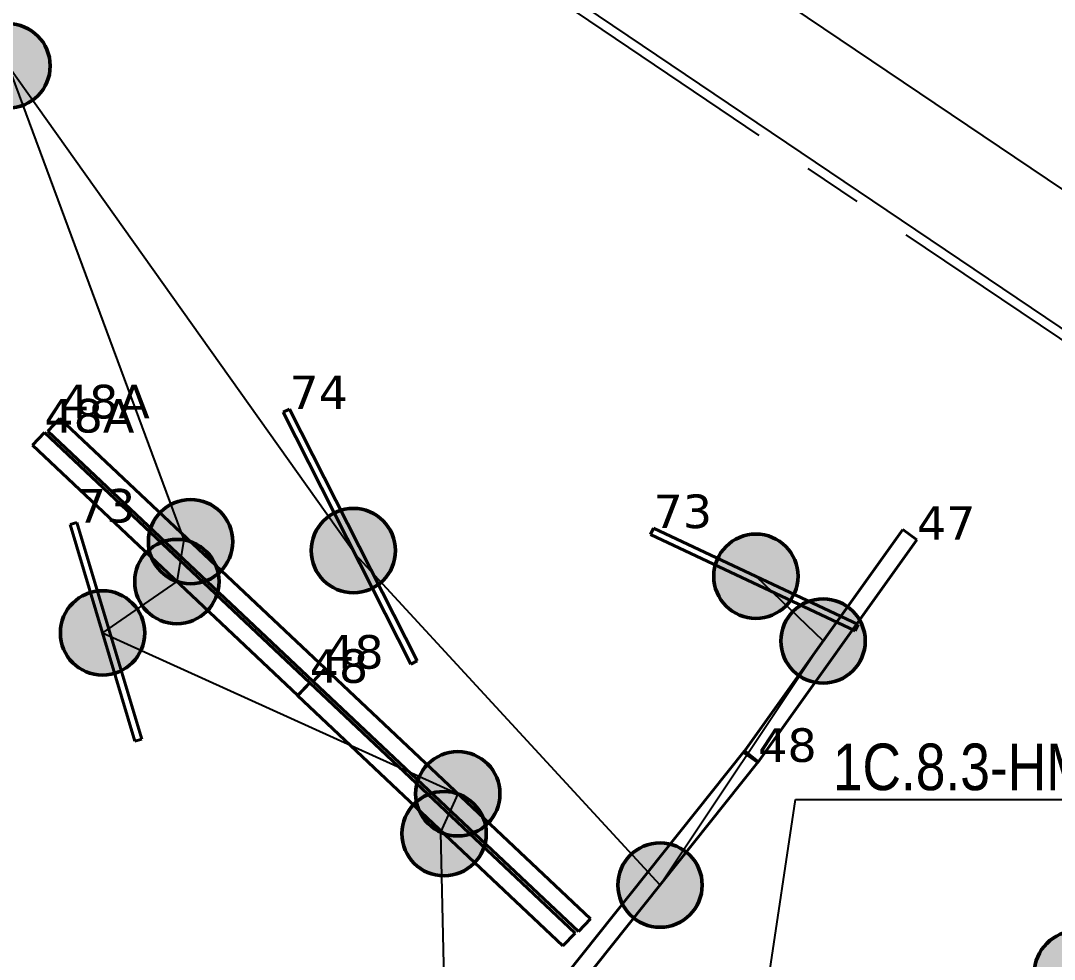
# Model space of a CAD drawing. Header units: millimetres. Extents: x -243740 to 150609, y -473655 to -165121.
# Drawn here: x 24965 to 30513, y -316463 to -311424 of the extents above; entities that cross this region are included whole.
import ezdxf
from ezdxf import colors
from ezdxf.entities.mleader import LeaderData, LeaderLine
from ezdxf.math import Vec2, Vec3

# ---------------------------------------------------------------- set-up
doc = ezdxf.new("R2010")
doc.units = ezdxf.units.MM
doc.linetypes.add('Линия сетки', pattern=[22.225, 12.7, -3.175, 3.175, -3.175])
for name, color, linetype, lineweight in [('0_Авт.', 255, 'Continuous', 5), ('_освещение_dali', 3, 'Continuous', 50), ('DALLI', 6, 'TRAY', 30), ('DLX_FL1_LUM 122', 1, 'Continuous', 40), ('DLX_FL1_LUM 222', 5, 'Continuous', 40), ('DLX_LUM 12', 5, 'Continuous', 40), ('DLX_LUM 4', 5, 'Continuous', 40), ('DLX_LUM 6', 5, 'Continuous', 40)]:
    doc.layers.add(name, color=color, linetype=linetype, lineweight=lineweight)
doc.layers.add('_Гр.ЩД-1C.10.4.I9.7', color=6, linetype='Continuous')
doc.layers.add('_Гр.ЩД-1В.5.3.I4.1', color=6, linetype='Continuous')
doc.styles.add('ELine', font='txt.shx')
doc.styles.get("Standard").update_dxf_attribs({"font": 'ARIALN.TTF'})
doc.styles.add('TableTextStyle', font='')
doc.styles.get('TableTextStyle').set_extended_font_data('VERDANA.TTF')
doc.linetypes.add('TRAY', pattern='A,12.119257,["_",ELine,S=4.5,R=90,X=0,Y=-1.555839],0.750382,["_",ELine,S=4.5,R=0,X=0,Y=-0.805849],1.314849,["_",ELine,S=4.5,R=0,X=0,Y=-0.805849],2.250029,["_",ELine,S=4.5,R=90,X=0,Y=-1.555839],13.565483', length=30)
doc.linetypes.add('Truba', pattern='A,3e-05,[4,MSH_7,S=1,R=0,X=0,Y=0],-3.022072', length=3.022102)

# ---------------------------------------------------------------- blocks, each defined once
blk = doc.blocks.new('A$C0249faeb')
at = {"layer": 'DALLI', "color": 0, "linetype": 'Линия сетки', "lineweight": -3, "ltscale": 100}
blk.add_lwpolyline([(-77952, -31246), (-93848.7, -54813.7), (-123371.7, -34900.2), (-107475, -11332.5)], close=True, dxfattribs=at)
blk = doc.blocks.new('_Dot')
at = {"color": 0, "linetype": 'ByBlock', "lineweight": -2}
blk.add_line((-0.5, 0), (-1, 0), dxfattribs=at)
at = {"color": 0, "linetype": 'ByBlock', "const_width": 0.5}
blk.add_lwpolyline([(-0.25, 0, 1), (0.25, 0, 1)], format="xyb", close=True, dxfattribs=at)
blk = doc.blocks.new('A$Caabd1818')
at = {"layer": 'DLX_FL1_LUM 122'}
for points in [[(21140.6, 83894.3, 0), (21205.1, 83962.6, 0)], [(21205.1, 83962.6, 0), (21140.6, 83894.3, 0)], [(21205.1, 83962.6, 0), (21140.6, 83894.3, 0)], [(21140.6, 83894.3, 0), (21205.1, 83962.6, 0)], [(21205.1, 83962.6, 0), (21205.1, 83962.6, 0)], [(21205.1, 83962.6, 0), (22629.3, 82619, 0)], [(22629.3, 82619, 0), (21205.1, 83962.6, 0)], [(21205.1, 83962.6, 0), (21205.1, 83962.6, 0)], [(22629.3, 82619, 0), (21205.1, 83962.6, 0)], [(21205.1, 83962.6, 0), (22629.3, 82619, 0)], [(22564.8, 82550.6, 0), (21140.6, 83894.3, 0)], [(21140.6, 83894.3, 0), (21140.6, 83894.3, 0)], [(21140.6, 83894.3, 0), (22564.8, 82550.6, 0)], [(21140.6, 83894.3, 0), (21140.6, 83894.3, 0)], [(21140.6, 83894.3, 0), (22564.8, 82550.6, 0)], [(22564.8, 82550.6, 0), (21140.6, 83894.3, 0)], [(21057.7, 83818.3, 0), (21122.2, 83886.6, 0)], [(21122.2, 83886.6, 0), (21057.7, 83818.3, 0)], [(21122.2, 83886.6, 0), (21057.7, 83818.3, 0)], [(21057.7, 83818.3, 0), (21122.2, 83886.6, 0)], [(21122.2, 83886.6, 0), (21122.2, 83886.6, 0)], [(21122.2, 83886.6, 0), (22546.4, 82543, 0)], [(22546.4, 82543, 0), (21122.2, 83886.6, 0)], [(21122.2, 83886.6, 0), (21122.2, 83886.6, 0)], [(22546.4, 82543, 0), (21122.2, 83886.6, 0)], [(21122.2, 83886.6, 0), (22546.4, 82543, 0)], [(22481.8, 82474.6, 0), (21057.7, 83818.3, 0)], [(21057.7, 83818.3, 0), (21057.7, 83818.3, 0)], [(21057.7, 83818.3, 0), (22481.8, 82474.6, 0)], [(21057.7, 83818.3, 0), (21057.7, 83818.3, 0)], [(21057.7, 83818.3, 0), (22481.8, 82474.6, 0)], [(22481.8, 82474.6, 0), (21057.7, 83818.3, 0)], [(22629.3, 82619, 0), (22564.8, 82550.6, 0)], [(22564.8, 82550.6, 0), (22629.3, 82619, 0)], [(22564.8, 82550.6, 0), (22629.3, 82619, 0)], [(22629.3, 82619, 0), (22564.8, 82550.6, 0)], [(22629.3, 82619, 0), (22629.3, 82619, 0)], [(22629.3, 82619, 0), (22629.3, 82619, 0)], [(22546.4, 82543, 0), (22481.8, 82474.6, 0)], [(22481.8, 82474.6, 0), (22546.4, 82543, 0)], [(22481.8, 82474.6, 0), (22546.4, 82543, 0)], [(22546.4, 82543, 0), (22481.8, 82474.6, 0)], [(22546.4, 82543, 0), (22546.4, 82543, 0)], [(22546.4, 82543, 0), (22546.4, 82543, 0)], [(22564.8, 82550.6, 0), (22564.8, 82550.6, 0)], [(22564.8, 82550.6, 0), (22564.8, 82550.6, 0)], [(22481.8, 82474.6, 0), (22481.8, 82474.6, 0)], [(22481.8, 82474.6, 0), (22481.8, 82474.6, 0)]]:
    blk.add_polyline3d(points, dxfattribs=at)
at = {"layer": 'DLX_FL1_LUM 222'}
for points in [[(22564.7, 82550.7, 0), (22629.2, 82619.1, 0)], [(22629.2, 82619.1, 0), (22564.7, 82550.7, 0)], [(22629.2, 82619.1, 0), (22564.7, 82550.7, 0)], [(22564.7, 82550.7, 0), (22629.2, 82619.1, 0)], [(22629.2, 82619.1, 0), (22629.2, 82619.1, 0)], [(22629.2, 82619.1, 0), (24053.4, 81275.4, 0)], [(24053.4, 81275.4, 0), (22629.2, 82619.1, 0)], [(22629.2, 82619.1, 0), (22629.2, 82619.1, 0)], [(24053.4, 81275.4, 0), (22629.2, 82619.1, 0)], [(22629.2, 82619.1, 0), (24053.4, 81275.4, 0)], [(22481.7, 82474.7, 0), (22546.2, 82543.1, 0)], [(22546.2, 82543.1, 0), (22481.7, 82474.7, 0)], [(22546.2, 82543.1, 0), (22481.7, 82474.7, 0)], [(22481.7, 82474.7, 0), (22546.2, 82543.1, 0)], [(22546.2, 82543.1, 0), (22546.2, 82543.1, 0)], [(22546.2, 82543.1, 0), (23970.4, 81199.4, 0)], [(23970.4, 81199.4, 0), (22546.2, 82543.1, 0)], [(22546.2, 82543.1, 0), (22546.2, 82543.1, 0)], [(23970.4, 81199.4, 0), (22546.2, 82543.1, 0)], [(22546.2, 82543.1, 0), (23970.4, 81199.4, 0)], [(23988.9, 81207, 0), (22564.7, 82550.7, 0)], [(22564.7, 82550.7, 0), (22564.7, 82550.7, 0)], [(22564.7, 82550.7, 0), (23988.9, 81207, 0)], [(22564.7, 82550.7, 0), (22564.7, 82550.7, 0)], [(22564.7, 82550.7, 0), (23988.9, 81207, 0)], [(23988.9, 81207, 0), (22564.7, 82550.7, 0)], [(23905.9, 81131, 0), (22481.7, 82474.7, 0)], [(22481.7, 82474.7, 0), (22481.7, 82474.7, 0)], [(22481.7, 82474.7, 0), (23905.9, 81131, 0)], [(22481.7, 82474.7, 0), (22481.7, 82474.7, 0)], [(22481.7, 82474.7, 0), (23905.9, 81131, 0)], [(23905.9, 81131, 0), (22481.7, 82474.7, 0)], [(23660.6, 80645.3, 0), (24880, 82177.2, 0)], [(24880, 82177.2, 0), (23660.6, 80645.3, 0)], [(24880, 82177.2, 0), (23660.6, 80645.3, 0)], [(23660.6, 80645.3, 0), (24880, 82177.2, 0)], [(24880, 82177.2, 0), (24880, 82177.2, 0)], [(24880, 82177.2, 0), (24953.6, 82118.6, 0)], [(24953.6, 82118.6, 0), (24880, 82177.2, 0)], [(24880, 82177.2, 0), (24880, 82177.2, 0)], [(24953.6, 82118.6, 0), (24880, 82177.2, 0)], [(24880, 82177.2, 0), (24953.6, 82118.6, 0)], [(24953.6, 82118.6, 0), (23734.1, 80586.7, 0)], [(23734.1, 80586.7, 0), (24953.6, 82118.6, 0)], [(23734.1, 80586.7, 0), (24953.6, 82118.6, 0)], [(24953.6, 82118.6, 0), (23734.1, 80586.7, 0)], [(24953.6, 82118.6, 0), (24953.6, 82118.6, 0)], [(24953.6, 82118.6, 0), (24953.6, 82118.6, 0)], [(24053.4, 81275.4, 0), (23988.9, 81207, 0)], [(23988.9, 81207, 0), (24053.4, 81275.4, 0)], [(23988.9, 81207, 0), (24053.4, 81275.4, 0)], [(24053.4, 81275.4, 0), (23988.9, 81207, 0)], [(24053.4, 81275.4, 0), (24053.4, 81275.4, 0)], [(24053.4, 81275.4, 0), (24053.4, 81275.4, 0)], [(23970.4, 81199.4, 0), (23905.9, 81131, 0)], [(23905.9, 81131, 0), (23970.4, 81199.4, 0)], [(23905.9, 81131, 0), (23970.4, 81199.4, 0)], [(23970.4, 81199.4, 0), (23905.9, 81131, 0)], [(23970.4, 81199.4, 0), (23970.4, 81199.4, 0)], [(23970.4, 81199.4, 0), (23970.4, 81199.4, 0)], [(23988.9, 81207, 0), (23988.9, 81207, 0)], [(23988.9, 81207, 0), (23988.9, 81207, 0)], [(23905.9, 81131, 0), (23905.9, 81131, 0)], [(23905.9, 81131, 0), (23905.9, 81131, 0)]]:
    blk.add_polyline3d(points, dxfattribs=at)
at = {"layer": 'DLX_LUM 12'}
for points in [[(22403.9, 83995.5, 0), (22437.7, 84012.7, 0)], [(22437.7, 84012.7, 0), (22403.9, 83995.5, 0)], [(22437.7, 84012.7, 0), (22403.9, 83995.5, 0)], [(22403.9, 83995.5, 0), (22437.7, 84012.7, 0)], [(22437.7, 84012.7, 0), (22437.7, 84012.7, 0)], [(22437.7, 84012.7, 0), (23123.7, 82660.8, 0)], [(23123.7, 82660.8, 0), (22437.7, 84012.7, 0)], [(22437.7, 84012.7, 0), (22437.7, 84012.7, 0)], [(23123.7, 82660.8, 0), (22437.7, 84012.7, 0)], [(22437.7, 84012.7, 0), (23123.7, 82660.8, 0)], [(23089.8, 82643.6, 0), (22403.9, 83995.5, 0)], [(22403.9, 83995.5, 0), (22403.9, 83995.5, 0)], [(22403.9, 83995.5, 0), (23089.8, 82643.6, 0)], [(22403.9, 83995.5, 0), (22403.9, 83995.5, 0)], [(22403.9, 83995.5, 0), (23089.8, 82643.6, 0)], [(23089.8, 82643.6, 0), (22403.9, 83995.5, 0)], [(23123.7, 82660.8, 0), (23089.8, 82643.6, 0)], [(23089.8, 82643.6, 0), (23123.7, 82660.8, 0)], [(23089.8, 82643.6, 0), (23123.7, 82660.8, 0)], [(23123.7, 82660.8, 0), (23089.8, 82643.6, 0)], [(23089.8, 82643.6, 0), (23089.8, 82643.6, 0)], [(23089.8, 82643.6, 0), (23089.8, 82643.6, 0)], [(23123.7, 82660.8, 0), (23123.7, 82660.8, 0)], [(23123.7, 82660.8, 0), (23123.7, 82660.8, 0)]]:
    blk.add_polyline3d(points, dxfattribs=at)
at = {"layer": 'DLX_LUM 4'}
for points in [[(24874.5, 82169.5, 0), (25729.3, 83365.5, 0)], [(25729.3, 83365.5, 0), (24874.5, 82169.5, 0)], [(25729.3, 83365.5, 0), (24874.5, 82169.5, 0)], [(24874.5, 82169.5, 0), (25729.3, 83365.5, 0)], [(25729.3, 83365.5, 0), (25729.3, 83365.5, 0)], [(25729.3, 83365.5, 0), (25805.8, 83310.8, 0)], [(25805.8, 83310.8, 0), (25729.3, 83365.5, 0)], [(25729.3, 83365.5, 0), (25729.3, 83365.5, 0)], [(25805.8, 83310.8, 0), (25729.3, 83365.5, 0)], [(25729.3, 83365.5, 0), (25805.8, 83310.8, 0)], [(25805.8, 83310.8, 0), (24951, 82114.9, 0)], [(24951, 82114.9, 0), (25805.8, 83310.8, 0)], [(24951, 82114.9, 0), (25805.8, 83310.8, 0)], [(25805.8, 83310.8, 0), (24951, 82114.9, 0)], [(25805.8, 83310.8, 0), (25805.8, 83310.8, 0)], [(25805.8, 83310.8, 0), (25805.8, 83310.8, 0)], [(24951, 82114.9, 0), (24874.5, 82169.5, 0)], [(24874.5, 82169.5, 0), (24874.5, 82169.5, 0)], [(24874.5, 82169.5, 0), (24951, 82114.9, 0)], [(24874.5, 82169.5, 0), (24874.5, 82169.5, 0)], [(24874.5, 82169.5, 0), (24951, 82114.9, 0)], [(24951, 82114.9, 0), (24874.5, 82169.5, 0)], [(24951, 82114.9, 0), (24951, 82114.9, 0)], [(24951, 82114.9, 0), (24951, 82114.9, 0)]]:
    blk.add_polyline3d(points, dxfattribs=at)
at = {"layer": 'DLX_LUM 6'}
for points in [[(21260.2, 83392.6, 0), (21296.6, 83403.5, 0)], [(21296.6, 83403.5, 0), (21260.2, 83392.6, 0)], [(21296.6, 83403.5, 0), (21260.2, 83392.6, 0)], [(21260.2, 83392.6, 0), (21296.6, 83403.5, 0)], [(21608.2, 82229.5, 0), (21260.2, 83392.6, 0)], [(21260.2, 83392.6, 0), (21260.2, 83392.6, 0)], [(21260.2, 83392.6, 0), (21608.2, 82229.5, 0)], [(21260.2, 83392.6, 0), (21260.2, 83392.6, 0)], [(21260.2, 83392.6, 0), (21608.2, 82229.5, 0)], [(21608.2, 82229.5, 0), (21260.2, 83392.6, 0)], [(21296.6, 83403.5, 0), (21296.6, 83403.5, 0)], [(21296.6, 83403.5, 0), (21644.6, 82240.4, 0)], [(21644.6, 82240.4, 0), (21296.6, 83403.5, 0)], [(21296.6, 83403.5, 0), (21296.6, 83403.5, 0)], [(21644.6, 82240.4, 0), (21296.6, 83403.5, 0)], [(21296.6, 83403.5, 0), (21644.6, 82240.4, 0)], [(24375.9, 83339.5, 0), (24392.1, 83373.8, 0)], [(24392.1, 83373.8, 0), (24375.9, 83339.5, 0)], [(24392.1, 83373.8, 0), (24375.9, 83339.5, 0)], [(24375.9, 83339.5, 0), (24392.1, 83373.8, 0)], [(25474.2, 82822.2, 0), (24375.9, 83339.5, 0)], [(24375.9, 83339.5, 0), (24375.9, 83339.5, 0)], [(24375.9, 83339.5, 0), (25474.2, 82822.2, 0)], [(24375.9, 83339.5, 0), (24375.9, 83339.5, 0)], [(24375.9, 83339.5, 0), (25474.2, 82822.2, 0)], [(25474.2, 82822.2, 0), (24375.9, 83339.5, 0)], [(24392.1, 83373.8, 0), (24392.1, 83373.8, 0)], [(24392.1, 83373.8, 0), (25490.4, 82856.6, 0)], [(25490.4, 82856.6, 0), (24392.1, 83373.8, 0)], [(24392.1, 83373.8, 0), (24392.1, 83373.8, 0)], [(25490.4, 82856.6, 0), (24392.1, 83373.8, 0)], [(24392.1, 83373.8, 0), (25490.4, 82856.6, 0)], [(25490.4, 82856.6, 0), (25474.2, 82822.2, 0)], [(25474.2, 82822.2, 0), (25490.4, 82856.6, 0)], [(25474.2, 82822.2, 0), (25490.4, 82856.6, 0)], [(25490.4, 82856.6, 0), (25474.2, 82822.2, 0)], [(25490.4, 82856.6, 0), (25490.4, 82856.6, 0)], [(25490.4, 82856.6, 0), (25490.4, 82856.6, 0)], [(25474.2, 82822.2, 0), (25474.2, 82822.2, 0)], [(25474.2, 82822.2, 0), (25474.2, 82822.2, 0)], [(21644.6, 82240.4, 0), (21608.2, 82229.5, 0)], [(21608.2, 82229.5, 0), (21644.6, 82240.4, 0)], [(21608.2, 82229.5, 0), (21644.6, 82240.4, 0)], [(21644.6, 82240.4, 0), (21608.2, 82229.5, 0)], [(21608.2, 82229.5, 0), (21608.2, 82229.5, 0)], [(21608.2, 82229.5, 0), (21608.2, 82229.5, 0)], [(21644.6, 82240.4, 0), (21644.6, 82240.4, 0)], [(21644.6, 82240.4, 0), (21644.6, 82240.4, 0)]]:
    blk.add_polyline3d(points, dxfattribs=at)
blk = doc.blocks.new('A$Cab2378fa')
at = {"lineweight": 25, "true_color": 0xfff5f5}
h = blk.add_hatch(color=7, dxfattribs=at)
h.dxf.hatch_style = 1
h.paths.add_polyline_path([(0, 0), (-141.6, -170.3, 0.174923), (3, -222.4, 0.197808), (162.3, -156.8)])
h.paths.add_polyline_path([(-163.2, 157.6), (0, 0), (147.8, 177.8, 0.175398), (3, 230.2, 0.209014)])
at = {"lineweight": 25}
h = blk.add_hatch(color=0, dxfattribs=at)
h.paths.add_polyline_path([(162.3, -156.8, 0.442338), (147.8, 177.8), (0, 0)])
h.paths.add_polyline_path([(-141.6, -170.3), (0, 0), (-163.2, 157.6, 0.430096)])
blk.add_circle((3, 3.9), 226.3)

msp = doc.modelspace()

# ---------------------------------------------------------------- linework, layer by layer
at = {"layer": '_Гр.ЩД-1C.10.4.I9.7', "ltscale": 100}
msp.add_lwpolyline([(28910.9, -314406.6), (29271.6, -314754.3), (28396.6, -316064.8), (26761.5, -314290.8), (24896.9, -311667), (25841.2, -314212.1), (25802.9, -314435.2), (25403.9, -314710.7), (27311, -315574.5), (27217.6, -315780.7), (27258.6, -317593.4), (27043, -317524.7), (26076.7, -318838.7), (25708.6, -318904.9), (25349.2, -319540.3)], dxfattribs=at)
at = {"layer": '_Гр.ЩД-1В.5.3.I4.1', "ltscale": 100}
msp.add_lwpolyline([(110536, -307227.5), (104219.9, -302967.2), (92894, -319736.1), (63624.5, -300232.1), (47676.2, -323876.5), (41394.6, -319639.5), (54986.2, -299489.2), (48493.9, -295110.2), (34902.4, -315260.4), (28255.4, -310777), (41846.9, -290626.7), (35320.9, -286224.9), (21729.4, -306375.1)], dxfattribs=at)
at = {"layer": 'Defpoints', "color": 3, "ltscale": 100}
msp.add_lwpolyline([(20246.3, -306122.8), (36254.4, -282691.9), (65448.1, -302383.3), (49440, -325814.2)], close=True, dxfattribs=at)

# ---------------------------------------------------------------- block references
at = {"layer": '_освещение_dali', "color": 5, "ltscale": 100}
for p in [(24893.9, -311670.9), (26747.4, -314272.9), (28908, -314410.5), (25400.9, -314714.7), (29268.6, -314758.2), (27308.1, -315578.4), (27234.3, -315792.4), (28393.6, -316068.7), (30629.4, -316541.5)]:
    msp.add_blockref('A$Cab2378fa', p, dxfattribs=at)
at = {"layer": '_освещение_dali', "color": 1, "ltscale": 100}
for p in [(25873.6, -314225.1), (25799.9, -314439.1)]:
    msp.add_blockref('A$Cab2378fa', p, dxfattribs=at)
at = {"layer": 'Defpoints', "color": 3, "ltscale": 100}
msp.add_blockref('A$C0249faeb', (143045.2, -270897.9), dxfattribs=at)
at = {"layer": 'Defpoints', "linetype": 'Truba', "ltscale": 100}
msp.add_blockref('A$Caabd1818', (3969.7, -397521.8), dxfattribs=at)

# ---------------------------------------------------------------- texts
at = {"layer": '_освещение_dali', "color": 73, "true_color": 0xa3d24a, "style": 'TableTextStyle'}
for s, p in [('74', (26407.4, -313509.1)), ('48А', (25174.8, -313559.1)), ('48А', (25091.8, -313635.1)), ('73', (25266.3, -314118.3)), ('73', (28361.8, -314148)), ('47', (29775.4, -314211)), ('48', (26598.9, -314902.7)), ('48', (26515.9, -314978.7)), ('48', (28923.3, -315403.2))]:
    msp.add_text(s, height=180, dxfattribs=at).set_placement(p)

# ---------------------------------------------------------------- leaders
at = {"layer": '0_Авт.', "color": 1}
ml = msp.add_multileader_mtext('Standard', dxfattribs=at)
ml.set_content('1С.8.3-HMI', color=1)
ml.set_leader_properties()
ml.set_arrow_properties(name='DOT')
ml.build(insert=Vec2(0, 0))
ml.multileader.update_dxf_attribs({"has_dogleg": 0, "text_left_attachment_type": 6, "text_right_attachment_type": 6, "arrow_head_size": 100})
ctx = ml.context
ctx.base_point, ctx.char_height, ctx.arrow_head_size, ctx.landing_gap_size, ctx.plane_origin = Vec3(29123.7, -315605.2), 250, 100, 200, Vec3(107619.5, -190889.7)
ctx.left_attachment, ctx.right_attachment = 6, 6
notes = []
notes.append((ctx, [(0, (1, 1, 0), (29115.7, -315605.2), (1, 0), 8, [(1, [(28853.6, -317410.4)], 0, [])])]))
ctx.mtext.insert, ctx.mtext.width, ctx.mtext.flow_direction = Vec3(29323.7, -315305.2), 1953.411, 5
for ctx, leaders in notes:
    for number, flags, end, landing, length, lines in leaders:
        leader = LeaderData()
        leader.index, (leader.has_last_leader_line, leader.has_dogleg_vector, leader.attachment_direction) = number, flags
        leader.last_leader_point, leader.dogleg_vector, leader.dogleg_length = Vec3(end), Vec3(landing), length
        for number, points, colour, breaks in lines:
            line = LeaderLine()
            line.index, line.vertices, line.color, line.breaks = number, Vec3.list(points), colors.encode_raw_color(colour), breaks
            leader.lines.append(line)
        ctx.leaders.append(leader)

doc.saveas('drawing.dxf')
